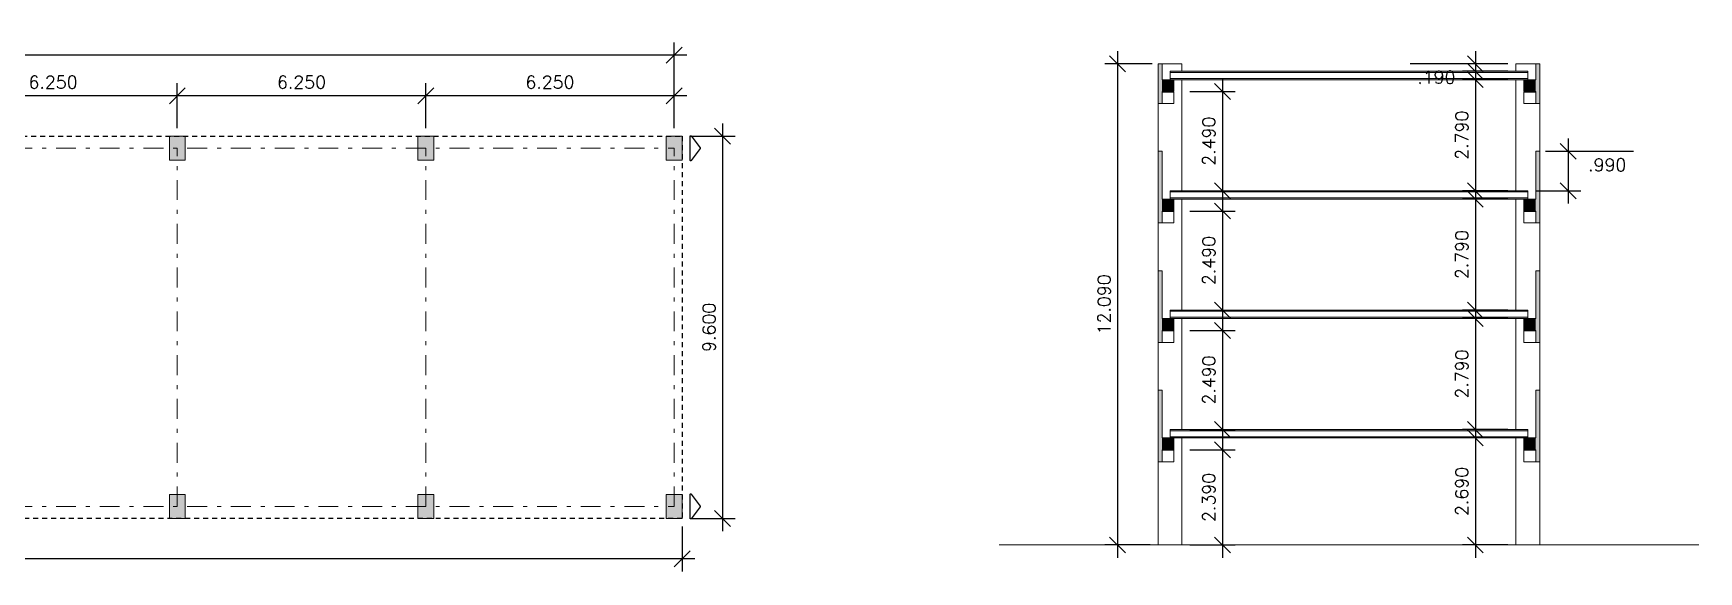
# Model space of a CAD drawing. Header units: inches. Extents: x 14 to 291, y -37 to 288.
# Drawn here: x 56.35 to 98.24, y -36.54 to -23.01 of the extents above; entities that cross this region are included whole.
import ezdxf

# ---------------------------------------------------------------- set-up
doc = ezdxf.new("R2010")
doc.units = ezdxf.units.IN
doc.header["$LTSCALE"] = 0.5
doc.header["$MEASUREMENT"] = 0
doc.header["$PDMODE"] = 98
for name, pattern in [('DASHDOTX2', [2, 1, -0.5, 0, -0.5]), ('HIDDEN', [0.375, 0.25, -0.125]), ('XKITLINE00', [0])]:
    doc.linetypes.add(name, pattern=pattern)
for name, color, linetype in [('DIM-COTAS', 9, 'Continuous'), ('EIXO', 12, 'DASHDOTX2'), ('LAJE', 2, 'Continuous'), ('LINHA DE PISO', 6, 'Continuous'), ('PILAR', 3, 'Continuous'), ('SIMBOLOGIA', 1, 'Continuous'), ('SÓLIDO', 253, 'Continuous'), ('TRACEJADO', 3, 'HIDDEN'), ('VIGA', 2, 'Continuous')]:
    doc.layers.add(name, color=color, linetype=linetype)
doc.styles.add('RS', font='romans.shx')
doc.dimstyles.new('LE-200', dxfattribs={"dimscale": 2, "dimtxt": 0.16, "dimasz": 0.2, "dimexe": 0.16, "dimexo": 0.1, "dimgap": 0.09, "dimtad": 1, "dimdec": 3, "dimzin": 4, "dimdsep": 46, "dimtxsty": 'RS', "dimblk1": 'OBLIQUE', "dimblk2": 'OBLIQUE', "dimsah": 1, "dimcen": 0.1, "dimdle": 0.16, "dimclrt": 3, "dimadec": 0, "dimazin": 0, "dimtfac": 1, "dimtdec": 3, "dimtix": 1, "dimtmove": 2, "dimatfit": 3, "dimldrblk": 'OBLIQUE', "dimfxl": 1, "dimtolj": 1, "dimtzin": 0, "dimarcsym": 0})

# ---------------------------------------------------------------- blocks, each defined once
blk = doc.blocks.new('_OBLIQUE')
at = {"color": 0, "linetype": 'ByBlock'}
blk.add_line((-0.5, -0.5), (0.5, 0.5), dxfattribs=at)
blk = doc.blocks.new('*D58')
at = {"layer": 'Defpoints', "color": 0}
for p in [(93.641, -33.178), (92.623, -35.868), (93.641, -35.868)]:
    blk.add_point(p, dxfattribs=at)
at = {"layer": 'DIM-COTAS', "color": 0, "lineweight": -2}
for p, q in [((92.623, -32.858), (92.623, -36.188)), ((93.441, -33.178), (92.303, -33.178)), ((93.441, -35.868), (92.303, -35.868))]:
    blk.add_line(p, q, dxfattribs=at)
at = {"layer": 'DIM-COTAS', "color": 0, "lineweight": -2, "xscale": 0.4, "yscale": 0.4, "zscale": 0.4}
for p, rotation in [((92.623, -33.178), 90), ((92.623, -35.868), 270)]:
    blk.add_blockref('_OBLIQUE', p, dxfattribs=dict(at, rotation=rotation))
at = {"layer": 'DIM-COTAS', "color": 3, "insert": (92.283, -34.523), "char_height": 0.32, "attachment_point": 5, "rotation": 90, "style": 'RS'}
blk.add_mtext('\\A1;2.690', dxfattribs=at)
blk = doc.blocks.new('*D59')
at = {"layer": 'Defpoints', "color": 0}
for p in [(93.641, -30.178), (92.623, -32.968), (93.641, -32.968)]:
    blk.add_point(p, dxfattribs=at)
at = {"layer": 'DIM-COTAS', "color": 0, "lineweight": -2}
for p, q in [((92.623, -29.858), (92.623, -33.288)), ((93.441, -30.178), (92.303, -30.178)), ((93.441, -32.968), (92.303, -32.968))]:
    blk.add_line(p, q, dxfattribs=at)
at = {"layer": 'DIM-COTAS', "color": 0, "lineweight": -2, "xscale": 0.4, "yscale": 0.4, "zscale": 0.4}
for p, rotation in [((92.623, -30.178), 90), ((92.623, -32.968), 270)]:
    blk.add_blockref('_OBLIQUE', p, dxfattribs=dict(at, rotation=rotation))
at = {"layer": 'DIM-COTAS', "color": 3, "insert": (92.283, -31.573), "char_height": 0.32, "attachment_point": 5, "rotation": 90, "style": 'RS'}
blk.add_mtext('\\A1;2.790', dxfattribs=at)
blk = doc.blocks.new('*D60')
at = {"layer": 'Defpoints', "color": 0}
for p in [(93.641, -27.178), (92.623, -29.968), (93.641, -29.968)]:
    blk.add_point(p, dxfattribs=at)
at = {"layer": 'DIM-COTAS', "color": 0, "lineweight": -2}
for p, q in [((93.441, -27.178), (92.303, -27.178)), ((92.623, -26.858), (92.623, -30.288)), ((93.441, -29.968), (92.303, -29.968))]:
    blk.add_line(p, q, dxfattribs=at)
at = {"layer": 'DIM-COTAS', "color": 0, "lineweight": -2, "xscale": 0.4, "yscale": 0.4, "zscale": 0.4}
for p, rotation in [((92.623, -27.178), 90), ((92.623, -29.968), 270)]:
    blk.add_blockref('_OBLIQUE', p, dxfattribs=dict(at, rotation=rotation))
at = {"layer": 'DIM-COTAS', "color": 3, "insert": (92.283, -28.573), "char_height": 0.32, "attachment_point": 5, "rotation": 90, "style": 'RS'}
blk.add_mtext('\\A1;2.790', dxfattribs=at)
blk = doc.blocks.new('*D51')
at = {"layer": 'Defpoints', "color": 0}
for p in [(93.641, -24.178), (92.623, -26.968), (93.641, -26.968)]:
    blk.add_point(p, dxfattribs=at)
at = {"layer": 'DIM-COTAS', "color": 0, "lineweight": -2}
for p, q in [((92.623, -23.858), (92.623, -27.288)), ((93.441, -24.178), (92.303, -24.178)), ((93.441, -26.968), (92.303, -26.968))]:
    blk.add_line(p, q, dxfattribs=at)
at = {"layer": 'DIM-COTAS', "color": 0, "lineweight": -2, "xscale": 0.4, "yscale": 0.4, "zscale": 0.4}
for p, rotation in [((92.623, -24.178), 90), ((92.623, -26.968), 270)]:
    blk.add_blockref('_OBLIQUE', p, dxfattribs=dict(at, rotation=rotation))
at = {"layer": 'DIM-COTAS', "color": 3, "insert": (92.283, -25.573), "char_height": 0.32, "attachment_point": 5, "rotation": 90, "style": 'RS'}
blk.add_mtext('\\A1;2.790', dxfattribs=at)
blk = doc.blocks.new('*D52')
at = {"layer": 'Defpoints', "color": 0}
for p in [(93.641, -23.778), (92.623, -23.968), (93.641, -23.968)]:
    blk.add_point(p, dxfattribs=at)
at = {"layer": 'DIM-COTAS', "color": 0, "lineweight": -2}
for p, q in [((92.623, -23.458), (92.623, -24.288)), ((93.441, -23.778), (90.981, -23.778)), ((93.441, -23.968), (92.303, -23.968))]:
    blk.add_line(p, q, dxfattribs=at)
at = {"layer": 'DIM-COTAS', "color": 0, "lineweight": -2, "xscale": 0.4, "yscale": 0.4, "zscale": 0.4}
for p, rotation in [((92.623, -23.778), 270), ((92.623, -23.968), 90)]:
    blk.add_blockref('_OBLIQUE', p, dxfattribs=dict(at, rotation=rotation))
at = {"layer": 'DIM-COTAS', "color": 3, "insert": (91.642, -24.118), "char_height": 0.32, "attachment_point": 5, "style": 'RS'}
blk.add_mtext('\\A1;.190', dxfattribs=at)
blk = doc.blocks.new('*D53')
at = {"layer": 'Defpoints', "color": 0}
for p in [(85.241, -33.478), (85.241, -35.868), (86.259, -35.868)]:
    blk.add_point(p, dxfattribs=at)
at = {"layer": 'DIM-COTAS', "color": 0, "lineweight": -2}
for p, q in [((85.441, -33.478), (86.579, -33.478)), ((86.259, -33.158), (86.259, -36.188)), ((85.441, -35.868), (86.579, -35.868))]:
    blk.add_line(p, q, dxfattribs=at)
at = {"layer": 'DIM-COTAS', "color": 0, "lineweight": -2, "xscale": 0.4, "yscale": 0.4, "zscale": 0.4}
for p, rotation in [((86.259, -33.478), 90), ((86.259, -35.868), 270)]:
    blk.add_blockref('_OBLIQUE', p, dxfattribs=dict(at, rotation=rotation))
at = {"layer": 'DIM-COTAS', "color": 3, "insert": (85.919, -34.673), "char_height": 0.32, "attachment_point": 5, "rotation": 90, "style": 'RS'}
blk.add_mtext('\\A1;2.390', dxfattribs=at)
blk = doc.blocks.new('*D54')
at = {"layer": 'Defpoints', "color": 0}
for p in [(85.241, -30.478), (85.241, -32.968), (86.259, -32.968)]:
    blk.add_point(p, dxfattribs=at)
at = {"layer": 'DIM-COTAS', "color": 0, "lineweight": -2}
for p, q in [((86.259, -30.158), (86.259, -33.288)), ((85.441, -30.478), (86.579, -30.478)), ((85.441, -32.968), (86.579, -32.968))]:
    blk.add_line(p, q, dxfattribs=at)
at = {"layer": 'DIM-COTAS', "color": 0, "lineweight": -2, "xscale": 0.4, "yscale": 0.4, "zscale": 0.4}
for p, rotation in [((86.259, -30.478), 90), ((86.259, -32.968), 270)]:
    blk.add_blockref('_OBLIQUE', p, dxfattribs=dict(at, rotation=rotation))
at = {"layer": 'DIM-COTAS', "color": 3, "insert": (85.919, -31.723), "char_height": 0.32, "attachment_point": 5, "rotation": 90, "style": 'RS'}
blk.add_mtext('\\A1;2.490', dxfattribs=at)
blk = doc.blocks.new('*D55')
at = {"layer": 'Defpoints', "color": 0}
for p in [(85.241, -27.478), (85.241, -29.968), (86.259, -29.968)]:
    blk.add_point(p, dxfattribs=at)
at = {"layer": 'DIM-COTAS', "color": 0, "lineweight": -2}
for p, q in [((86.259, -27.158), (86.259, -30.288)), ((85.441, -27.478), (86.579, -27.478)), ((85.441, -29.968), (86.579, -29.968))]:
    blk.add_line(p, q, dxfattribs=at)
at = {"layer": 'DIM-COTAS', "color": 0, "lineweight": -2, "xscale": 0.4, "yscale": 0.4, "zscale": 0.4}
for p, rotation in [((86.259, -27.478), 90), ((86.259, -29.968), 270)]:
    blk.add_blockref('_OBLIQUE', p, dxfattribs=dict(at, rotation=rotation))
at = {"layer": 'DIM-COTAS', "color": 3, "insert": (85.919, -28.723), "char_height": 0.32, "attachment_point": 5, "rotation": 90, "style": 'RS'}
blk.add_mtext('\\A1;2.490', dxfattribs=at)
blk = doc.blocks.new('*D56')
at = {"layer": 'Defpoints', "color": 0}
for p in [(85.241, -24.478), (85.241, -26.968), (86.259, -26.968)]:
    blk.add_point(p, dxfattribs=at)
at = {"layer": 'DIM-COTAS', "color": 0, "lineweight": -2}
for p, q in [((86.259, -24.158), (86.259, -27.288)), ((85.441, -24.478), (86.579, -24.478)), ((85.441, -26.968), (86.579, -26.968))]:
    blk.add_line(p, q, dxfattribs=at)
at = {"layer": 'DIM-COTAS', "color": 0, "lineweight": -2, "xscale": 0.4, "yscale": 0.4, "zscale": 0.4}
for p, rotation in [((86.259, -24.478), 90), ((86.259, -26.968), 270)]:
    blk.add_blockref('_OBLIQUE', p, dxfattribs=dict(at, rotation=rotation))
at = {"layer": 'DIM-COTAS', "color": 3, "insert": (85.919, -25.723), "char_height": 0.32, "attachment_point": 5, "rotation": 90, "style": 'RS'}
blk.add_mtext('\\A1;2.490', dxfattribs=at)
blk = doc.blocks.new('*D57')
at = {"layer": 'Defpoints', "color": 0}
for p in [(84.691, -23.778), (83.623, -35.868), (84.641, -35.868)]:
    blk.add_point(p, dxfattribs=at)
at = {"layer": 'DIM-COTAS', "color": 0, "lineweight": -2}
for p, q in [((83.623, -23.458), (83.623, -36.188)), ((84.491, -23.778), (83.303, -23.778)), ((84.441, -35.868), (83.303, -35.868))]:
    blk.add_line(p, q, dxfattribs=at)
at = {"layer": 'DIM-COTAS', "color": 0, "lineweight": -2, "xscale": 0.4, "yscale": 0.4, "zscale": 0.4}
for p, rotation in [((83.623, -23.778), 90), ((83.623, -35.868), 270)]:
    blk.add_blockref('_OBLIQUE', p, dxfattribs=dict(at, rotation=rotation))
at = {"layer": 'DIM-COTAS', "color": 3, "insert": (83.283, -29.823), "char_height": 0.32, "attachment_point": 5, "rotation": 90, "style": 'RS'}
blk.add_mtext('\\A1;12.090', dxfattribs=at)
blk = doc.blocks.new('*D195')
at = {"layer": 'Defpoints', "color": 0}
for p in [(53.718, -24.582), (53.718, -25.6), (59.968, -25.6)]:
    blk.add_point(p, dxfattribs=at)
at = {"layer": 'DIM-COTAS', "color": 0, "lineweight": -2}
for p, q in [((53.718, -25.4), (53.718, -24.262)), ((59.968, -25.4), (59.968, -24.262)), ((60.288, -24.582), (53.398, -24.582))]:
    blk.add_line(p, q, dxfattribs=at)
at = {"layer": 'DIM-COTAS', "color": 0, "lineweight": -2, "xscale": 0.4, "yscale": 0.4, "zscale": 0.4, "rotation": 180}
blk.add_blockref('_OBLIQUE', (53.718, -24.582), dxfattribs=at)
at = {"layer": 'DIM-COTAS', "color": 0, "lineweight": -2, "xscale": 0.4, "yscale": 0.4, "zscale": 0.4}
blk.add_blockref('_OBLIQUE', (59.968, -24.582), dxfattribs=at)
at = {"layer": 'DIM-COTAS', "color": 3, "insert": (56.843, -24.242), "char_height": 0.32, "attachment_point": 5, "style": 'RS'}
blk.add_mtext('\\A1;6.250', dxfattribs=at)
blk = doc.blocks.new('*D196')
at = {"layer": 'Defpoints', "color": 0}
for p in [(59.968, -24.582), (59.968, -25.6), (66.218, -25.6)]:
    blk.add_point(p, dxfattribs=at)
at = {"layer": 'DIM-COTAS', "color": 0, "lineweight": -2}
for p, q in [((59.968, -25.4), (59.968, -24.262)), ((66.218, -25.4), (66.218, -24.262)), ((66.538, -24.582), (59.648, -24.582))]:
    blk.add_line(p, q, dxfattribs=at)
at = {"layer": 'DIM-COTAS', "color": 0, "lineweight": -2, "xscale": 0.4, "yscale": 0.4, "zscale": 0.4, "rotation": 180}
blk.add_blockref('_OBLIQUE', (59.968, -24.582), dxfattribs=at)
at = {"layer": 'DIM-COTAS', "color": 0, "lineweight": -2, "xscale": 0.4, "yscale": 0.4, "zscale": 0.4}
blk.add_blockref('_OBLIQUE', (66.218, -24.582), dxfattribs=at)
at = {"layer": 'DIM-COTAS', "color": 3, "insert": (63.093, -24.242), "char_height": 0.32, "attachment_point": 5, "style": 'RS'}
blk.add_mtext('\\A1;6.250', dxfattribs=at)
blk = doc.blocks.new('*D197')
at = {"layer": 'Defpoints', "color": 0}
for p in [(66.218, -24.582), (66.218, -25.6), (72.468, -25.6)]:
    blk.add_point(p, dxfattribs=at)
at = {"layer": 'DIM-COTAS', "color": 0, "lineweight": -2}
for p, q in [((66.218, -25.4), (66.218, -24.262)), ((72.468, -25.4), (72.468, -24.262)), ((72.788, -24.582), (65.898, -24.582))]:
    blk.add_line(p, q, dxfattribs=at)
at = {"layer": 'DIM-COTAS', "color": 0, "lineweight": -2, "xscale": 0.4, "yscale": 0.4, "zscale": 0.4, "rotation": 180}
blk.add_blockref('_OBLIQUE', (66.218, -24.582), dxfattribs=at)
at = {"layer": 'DIM-COTAS', "color": 0, "lineweight": -2, "xscale": 0.4, "yscale": 0.4, "zscale": 0.4}
blk.add_blockref('_OBLIQUE', (72.468, -24.582), dxfattribs=at)
at = {"layer": 'DIM-COTAS', "color": 3, "insert": (69.343, -24.242), "char_height": 0.32, "attachment_point": 5, "style": 'RS'}
blk.add_mtext('\\A1;6.250', dxfattribs=at)
blk = doc.blocks.new('*D198')
at = {"layer": 'Defpoints', "color": 0}
for p in [(16.218, -23.564), (16.218, -25.6), (72.468, -25.6)]:
    blk.add_point(p, dxfattribs=at)
at = {"layer": 'DIM-COTAS', "color": 0, "lineweight": -2}
for p, q in [((16.218, -25.4), (16.218, -23.244)), ((72.468, -25.4), (72.468, -23.244)), ((72.788, -23.564), (15.898, -23.564))]:
    blk.add_line(p, q, dxfattribs=at)
at = {"layer": 'DIM-COTAS', "color": 0, "lineweight": -2, "xscale": 0.4, "yscale": 0.4, "zscale": 0.4, "rotation": 180}
blk.add_blockref('_OBLIQUE', (16.218, -23.564), dxfattribs=at)
at = {"layer": 'DIM-COTAS', "color": 0, "lineweight": -2, "xscale": 0.4, "yscale": 0.4, "zscale": 0.4}
blk.add_blockref('_OBLIQUE', (72.468, -23.564), dxfattribs=at)
at = {"layer": 'DIM-COTAS', "color": 3, "insert": (44.343, -23.224), "char_height": 0.32, "attachment_point": 5, "style": 'RS'}
blk.add_mtext('\\A1;56.250', dxfattribs=at)
blk = doc.blocks.new('*D200')
at = {"layer": 'Defpoints', "color": 0}
for p in [(72.668, -25.6), (72.668, -35.2), (73.686, -35.2)]:
    blk.add_point(p, dxfattribs=at)
at = {"layer": 'DIM-COTAS', "color": 0, "lineweight": -2}
for p, q in [((73.686, -25.28), (73.686, -35.52)), ((72.868, -25.6), (74.006, -25.6)), ((72.868, -35.2), (74.006, -35.2))]:
    blk.add_line(p, q, dxfattribs=at)
at = {"layer": 'DIM-COTAS', "color": 0, "lineweight": -2, "xscale": 0.4, "yscale": 0.4, "zscale": 0.4}
for p, rotation in [((73.686, -25.6), 90), ((73.686, -35.2), 270)]:
    blk.add_blockref('_OBLIQUE', p, dxfattribs=dict(at, rotation=rotation))
at = {"layer": 'DIM-COTAS', "color": 3, "insert": (73.346, -30.4), "char_height": 0.32, "attachment_point": 5, "rotation": 90, "style": 'RS'}
blk.add_mtext('\\A1;9.600', dxfattribs=at)
blk = doc.blocks.new('*D201')
at = {"layer": 'Defpoints', "color": 0}
for p in [(16.018, -35.2), (72.668, -35.2), (16.018, -36.218)]:
    blk.add_point(p, dxfattribs=at)
at = {"layer": 'DIM-COTAS', "color": 0, "lineweight": -2}
for p, q in [((16.018, -35.4), (16.018, -36.538)), ((72.668, -35.4), (72.668, -36.538)), ((72.988, -36.218), (15.698, -36.218))]:
    blk.add_line(p, q, dxfattribs=at)
at = {"layer": 'DIM-COTAS', "color": 0, "lineweight": -2, "xscale": 0.4, "yscale": 0.4, "zscale": 0.4, "rotation": 180}
blk.add_blockref('_OBLIQUE', (16.018, -36.218), dxfattribs=at)
at = {"layer": 'DIM-COTAS', "color": 0, "lineweight": -2, "xscale": 0.4, "yscale": 0.4, "zscale": 0.4}
blk.add_blockref('_OBLIQUE', (72.668, -36.218), dxfattribs=at)
at = {"layer": 'DIM-COTAS', "color": 3, "insert": (44.343, -35.878), "char_height": 0.32, "attachment_point": 5, "style": 'RS'}
blk.add_mtext('\\A1;56.650', dxfattribs=at)
blk = doc.blocks.new('ap')
at = {"layer": 'SIMBOLOGIA', "color": 3}
blk.add_lwpolyline([(0.228, 0.307), (0.45, 0.006, -0.263569), (0.45, -0.009), (0.228, -0.307, -0.770582), (0.2, -0.3), (0.2, 0.3, -0.770582)], format="xyb", close=True, dxfattribs=at)
blk = doc.blocks.new('*D229')
at = {"layer": 'Defpoints', "color": 0}
for p in [(94.191, -25.978), (93.941, -26.968), (94.959, -26.968)]:
    blk.add_point(p, dxfattribs=at)
at = {"layer": 'DIM-COTAS', "color": 0, "lineweight": -2}
for p, q in [((94.959, -25.658), (94.959, -27.288)), ((94.391, -25.978), (96.601, -25.978)), ((94.141, -26.968), (95.279, -26.968))]:
    blk.add_line(p, q, dxfattribs=at)
at = {"layer": 'DIM-COTAS', "color": 0, "lineweight": -2, "xscale": 0.4, "yscale": 0.4, "zscale": 0.4}
for p, rotation in [((94.959, -25.978), 90), ((94.959, -26.968), 270)]:
    blk.add_blockref('_OBLIQUE', p, dxfattribs=dict(at, rotation=rotation))
at = {"layer": 'DIM-COTAS', "color": 3, "insert": (95.94, -26.318), "char_height": 0.32, "attachment_point": 5, "style": 'RS'}
blk.add_mtext('\\A1;.990', dxfattribs=at)

msp = doc.modelspace()

# ---------------------------------------------------------------- hatches: boundary and pattern name
at = {"layer": 'PILAR'}
for points in [[(59.7679, -25.6), (60.1679, -25.6), (60.1679, -26.2), (59.7679, -26.2)], [(66.0179, -25.6), (66.4179, -25.6), (66.4179, -26.2), (66.0179, -26.2)], [(72.2679, -25.6), (72.6679, -25.6), (72.6679, -26.2), (72.2679, -26.2)], [(59.7679, -34.6), (60.1679, -34.6), (60.1679, -35.2), (59.7679, -35.2)], [(66.0179, -34.6), (66.4179, -34.6), (66.4179, -35.2), (66.0179, -35.2)], [(72.2679, -34.6), (72.6679, -34.6), (72.6679, -35.2), (72.2679, -35.2)]]:
    msp.add_hatch(color=1, dxfattribs=at).paths.add_polyline_path(points, flags=17)
at = {"layer": 'SÓLIDO'}
for points in [[(84.6412, -24.778), (84.6412, -23.778), (84.7412, -23.778), (84.7412, -24.778)], [(94.1412, -24.778), (94.1412, -23.778), (94.2412, -23.778), (94.2412, -24.778)], [(84.7412, -24.478), (84.7412, -24.178), (85.0412, -24.178), (85.0412, -24.478)], [(84.9412, -23.9969), (84.9412, -23.968), (93.9412, -23.968), (93.9412, -23.9969)], [(84.9412, -24.178), (84.9412, -24.1481), (93.9412, -24.1481), (93.9412, -24.178)], [(93.8412, -24.478), (93.8412, -24.178), (94.1412, -24.178), (94.1412, -24.478)], [(84.6412, -27.778), (84.6412, -25.978), (84.7412, -25.978), (84.7412, -27.778)], [(94.1412, -27.778), (94.1412, -25.978), (94.2412, -25.978), (94.2412, -27.778)], [(84.7412, -27.478), (84.7412, -27.178), (85.0412, -27.178), (85.0412, -27.478)], [(84.9412, -26.9971), (84.9412, -26.968), (93.9412, -26.968), (93.9412, -26.9971)], [(84.9412, -27.178), (84.9412, -27.1479), (93.9412, -27.1479), (93.9412, -27.178)], [(93.8412, -27.478), (93.8412, -27.178), (94.1412, -27.178), (94.1412, -27.478)], [(84.6412, -30.778), (84.6412, -28.978), (84.7412, -28.978), (84.7412, -30.778)], [(94.1412, -30.778), (94.1412, -28.978), (94.2412, -28.978), (94.2412, -30.778)], [(84.9412, -29.9971), (84.9412, -29.968), (93.9412, -29.968), (93.9412, -29.9971)], [(84.9412, -30.178), (84.9412, -30.1479), (93.9412, -30.1479), (93.9412, -30.178)], [(84.7412, -30.478), (84.7412, -30.178), (85.0412, -30.178), (85.0412, -30.478)], [(93.8412, -30.478), (93.8412, -30.178), (94.1412, -30.178), (94.1412, -30.478)], [(84.6412, -33.778), (84.6412, -31.978), (84.7412, -31.978), (84.7412, -33.778)], [(94.1412, -33.778), (94.1412, -31.978), (94.2412, -31.978), (94.2412, -33.778)], [(84.9412, -32.9971), (84.9412, -32.968), (93.9412, -32.968), (93.9412, -32.9971)], [(84.7412, -33.478), (84.7412, -33.178), (85.0412, -33.178), (85.0412, -33.478)], [(84.9412, -33.178), (84.9412, -33.1479), (93.9412, -33.1479), (93.9412, -33.178)], [(93.8412, -33.478), (93.8412, -33.178), (94.1412, -33.178), (94.1412, -33.478)]]:
    msp.add_hatch(color=256, dxfattribs=at).paths.add_polyline_path(points, flags=17)

# ---------------------------------------------------------------- linework, layer by layer
at = {"layer": 'EIXO', "lineweight": 0}
for p, q in [((16.2179, -25.9), (72.4679, -25.9)), ((59.9679, -34.9), (59.9679, -25.9)), ((66.2179, -34.9), (66.2179, -25.9)), ((72.4679, -34.9), (72.4679, -25.9)), ((16.2179, -34.9), (72.4679, -34.9))]:
    msp.add_line(p, q, dxfattribs=at)
at = {"layer": 'LAJE', "color": 2, "linetype": 'XKITLINE00', "lineweight": 0}
for p, q in [((84.9412, -23.968), (84.9412, -24.178)), ((84.9412, -23.968), (93.9412, -23.968)), ((84.9412, -23.9969), (93.9412, -23.9969)), ((84.9412, -24.1481), (93.9412, -24.1481)), ((84.9412, -24.178), (93.9412, -24.178)), ((93.9412, -23.968), (93.9412, -24.178)), ((84.9412, -26.968), (84.9412, -27.178)), ((84.9412, -26.968), (93.9412, -26.968)), ((84.9412, -26.9971), (93.9412, -26.9971)), ((84.9412, -27.1479), (93.9412, -27.1479)), ((84.9412, -27.178), (93.9412, -27.178)), ((93.9412, -26.968), (93.9412, -27.178)), ((84.9412, -29.968), (84.9412, -30.178)), ((84.9412, -29.968), (93.9412, -29.968)), ((84.9412, -29.9971), (93.9412, -29.9971)), ((84.9412, -30.1479), (93.9412, -30.1479)), ((93.9412, -29.968), (93.9412, -30.178)), ((84.9412, -30.178), (93.9412, -30.178)), ((84.9412, -32.968), (84.9412, -33.178)), ((84.9412, -32.968), (93.9412, -32.968)), ((84.9412, -32.9971), (93.9412, -32.9971)), ((93.9412, -32.968), (93.9412, -33.178)), ((84.9412, -33.1479), (93.9412, -33.1479)), ((84.9412, -33.178), (93.9412, -33.178))]:
    msp.add_line(p, q, dxfattribs=at)
at = {"layer": 'LINHA DE PISO', "lineweight": 0}
msp.add_line((80.6412, -35.868), (98.2412, -35.868), dxfattribs=at)
at = {"layer": 'PILAR', "color": 3, "linetype": 'XKITLINE00', "lineweight": 0}
for p, q in [((84.7412, -23.778), (85.2412, -23.778)), ((85.2412, -23.968), (85.2412, -23.778)), ((93.6412, -23.968), (93.6412, -23.778)), ((93.6412, -23.778), (94.1412, -23.778)), ((85.2412, -26.968), (85.2412, -24.178)), ((93.6412, -26.968), (93.6412, -24.178)), ((84.6412, -25.978), (84.6412, -24.778)), ((94.2412, -25.978), (94.2412, -24.778)), ((59.7679, -26.2), (59.7679, -25.6)), ((59.7679, -25.6), (60.1679, -25.6)), ((60.1679, -26.2), (60.1679, -25.6)), ((66.0179, -26.2), (66.0179, -25.6)), ((66.0179, -25.6), (66.4179, -25.6)), ((66.4179, -26.2), (66.4179, -25.6)), ((72.2679, -26.2), (72.2679, -25.6)), ((72.2679, -25.6), (72.6679, -25.6)), ((72.6679, -26.2), (72.6679, -25.6)), ((59.7679, -26.2), (60.1679, -26.2)), ((66.0179, -26.2), (66.4179, -26.2)), ((72.2679, -26.2), (72.6679, -26.2)), ((85.2412, -29.968), (85.2412, -27.178)), ((93.6412, -29.968), (93.6412, -27.178)), ((84.6412, -28.978), (84.6412, -27.778)), ((94.2412, -28.978), (94.2412, -27.778)), ((85.2412, -32.968), (85.2412, -30.178)), ((93.6412, -32.968), (93.6412, -30.178)), ((84.6412, -31.978), (84.6412, -30.778)), ((94.2412, -31.978), (94.2412, -30.778)), ((85.2412, -35.868), (85.2412, -33.178)), ((93.6412, -35.868), (93.6412, -33.178)), ((84.6412, -35.868), (84.6412, -33.778)), ((94.2412, -35.868), (94.2412, -33.778)), ((59.7679, -35.2), (59.7679, -34.6)), ((59.7679, -34.6), (60.1679, -34.6)), ((60.1679, -35.2), (60.1679, -34.6)), ((66.0179, -35.2), (66.0179, -34.6)), ((66.0179, -34.6), (66.4179, -34.6)), ((66.4179, -35.2), (66.4179, -34.6)), ((72.2679, -35.2), (72.2679, -34.6)), ((72.2679, -34.6), (72.6679, -34.6)), ((72.6679, -35.2), (72.6679, -34.6)), ((59.7679, -35.2), (60.1679, -35.2)), ((66.0179, -35.2), (66.4179, -35.2)), ((72.2679, -35.2), (72.6679, -35.2)), ((84.6412, -35.868), (85.2412, -35.868)), ((93.6412, -35.868), (94.2412, -35.868))]:
    msp.add_line(p, q, dxfattribs=at)
at = {"layer": 'PILAR', "color": 2, "linetype": 'XKITLINE00', "lineweight": 0}
for p, q in [((84.7412, -24.488), (85.0412, -24.488)), ((85.0412, -24.778), (85.0412, -24.488)), ((93.8412, -24.778), (93.8412, -24.488)), ((93.8412, -24.488), (94.1412, -24.488)), ((84.7412, -24.778), (85.0412, -24.778)), ((93.8412, -24.778), (94.1412, -24.778)), ((84.7412, -27.488), (85.0412, -27.488)), ((85.0412, -27.778), (85.0412, -27.488)), ((93.8412, -27.778), (93.8412, -27.488)), ((93.8412, -27.488), (94.1412, -27.488)), ((84.7412, -27.778), (85.0412, -27.778)), ((93.8412, -27.778), (94.1412, -27.778)), ((84.7412, -30.488), (85.0412, -30.488)), ((85.0412, -30.778), (85.0412, -30.488)), ((93.8412, -30.778), (93.8412, -30.488)), ((93.8412, -30.488), (94.1412, -30.488)), ((84.7412, -30.778), (85.0412, -30.778)), ((93.8412, -30.778), (94.1412, -30.778)), ((84.7412, -33.488), (85.0412, -33.488)), ((85.0412, -33.778), (85.0412, -33.488)), ((93.8412, -33.778), (93.8412, -33.488)), ((93.8412, -33.488), (94.1412, -33.488)), ((84.7412, -33.778), (85.0412, -33.778)), ((93.8412, -33.778), (94.1412, -33.778))]:
    msp.add_line(p, q, dxfattribs=at)
at = {"layer": 'TRACEJADO'}
msp.add_lwpolyline([(16.0179, -25.6), (72.6679, -25.6), (72.6679, -35.2), (16.0179, -35.2)], close=True, dxfattribs=at)
at = {"layer": 'VIGA', "color": 2, "linetype": 'XKITLINE00', "lineweight": 0}
for p, q in [((84.6412, -23.778), (84.7412, -23.778)), ((84.6412, -23.778), (84.6412, -24.778)), ((84.7412, -24.178), (84.7412, -23.778)), ((94.1412, -23.778), (94.2412, -23.778)), ((94.1412, -24.178), (94.1412, -23.778)), ((94.2412, -23.778), (94.2412, -24.778)), ((84.7412, -24.178), (85.0412, -24.178)), ((85.0412, -24.478), (85.0412, -24.178)), ((93.8412, -24.178), (94.1412, -24.178)), ((93.8412, -24.478), (93.8412, -24.178)), ((84.7412, -24.478), (85.0412, -24.478)), ((84.7412, -24.778), (84.7412, -24.478)), ((94.1412, -24.478), (93.8412, -24.478)), ((94.1412, -24.778), (94.1412, -24.478)), ((84.6412, -24.778), (84.7412, -24.778)), ((94.1412, -24.778), (94.2412, -24.778)), ((84.6412, -25.978), (84.7412, -25.978)), ((84.6412, -25.978), (84.6412, -27.778)), ((84.7412, -27.178), (84.7412, -25.978)), ((94.1412, -25.978), (94.2412, -25.978)), ((94.1412, -27.178), (94.1412, -25.978)), ((94.2412, -25.978), (94.2412, -27.778)), ((84.7412, -27.178), (85.0412, -27.178)), ((85.0412, -27.478), (85.0412, -27.178)), ((93.8412, -27.178), (94.1412, -27.178)), ((93.8412, -27.478), (93.8412, -27.178)), ((84.7412, -27.778), (84.7412, -27.478)), ((84.7412, -27.478), (85.0412, -27.478)), ((94.1412, -27.478), (93.8412, -27.478)), ((94.1412, -27.778), (94.1412, -27.478)), ((84.6412, -27.778), (84.7412, -27.778)), ((94.1412, -27.778), (94.2412, -27.778)), ((84.6412, -28.978), (84.7412, -28.978)), ((84.6412, -28.978), (84.6412, -30.778)), ((84.7412, -30.178), (84.7412, -28.978)), ((94.1412, -28.978), (94.2412, -28.978)), ((94.1412, -30.178), (94.1412, -28.978)), ((94.2412, -28.978), (94.2412, -30.778)), ((84.7412, -30.178), (85.0412, -30.178)), ((84.7412, -30.778), (84.7412, -30.478)), ((84.7412, -30.478), (85.0412, -30.478)), ((85.0412, -30.478), (85.0412, -30.178)), ((93.8412, -30.178), (94.1412, -30.178)), ((93.8412, -30.478), (93.8412, -30.178)), ((94.1412, -30.478), (93.8412, -30.478)), ((94.1412, -30.778), (94.1412, -30.478)), ((84.6412, -30.778), (84.7412, -30.778)), ((94.1412, -30.778), (94.2412, -30.778)), ((84.6412, -31.978), (84.7412, -31.978)), ((84.6412, -31.978), (84.6412, -33.778)), ((84.7412, -33.178), (84.7412, -31.978)), ((94.1412, -31.978), (94.2412, -31.978)), ((94.1412, -33.178), (94.1412, -31.978)), ((94.2412, -31.978), (94.2412, -33.778)), ((84.7412, -33.178), (85.0412, -33.178)), ((84.7412, -33.778), (84.7412, -33.478)), ((84.7412, -33.478), (85.0412, -33.478)), ((85.0412, -33.478), (85.0412, -33.178)), ((93.8412, -33.178), (94.1412, -33.178)), ((93.8412, -33.478), (93.8412, -33.178)), ((94.1412, -33.478), (93.8412, -33.478)), ((94.1412, -33.778), (94.1412, -33.478)), ((84.6412, -33.778), (84.7412, -33.778)), ((94.1412, -33.778), (94.2412, -33.778))]:
    msp.add_line(p, q, dxfattribs=at)

# ---------------------------------------------------------------- block references
at = {"layer": 'SIMBOLOGIA'}
for p in [(72.6679, -25.9), (72.6679, -34.9)]:
    msp.add_blockref('ap', p, dxfattribs=at)

# ---------------------------------------------------------------- dimensions: what is measured, and where the dimension line sits
at = {"layer": 'DIM-COTAS'}
for base, p1, p2, picture, middle in [((16.2179, -23.5642), (72.4679, -25.6), (16.2179, -25.6), '*D198', (44.3429, -23.2242)), ((53.7179, -24.5821), (59.9679, -25.6), (53.7179, -25.6), '*D195', (56.8429, -24.2421)), ((59.9679, -24.5821), (66.2179, -25.6), (59.9679, -25.6), '*D196', (63.0929, -24.2421)), ((66.2179, -24.5821), (72.4679, -25.6), (66.2179, -25.6), '*D197', (69.3429, -24.2421)), ((16.0179, -36.2179), (72.6679, -35.2), (16.0179, -35.2), '*D201', (44.3429, -35.8779))]:
    dim = msp.add_linear_dim(base=base, p1=p1, p2=p2, dimstyle='LE-200', dxfattribs=at)
    dim.commit()
    dim.dimension.update_dxf_attribs({"geometry": picture, "text_midpoint": middle})
for base, p1, p2, picture, middle in [((83.6233, -35.868), (84.6912, -23.778), (84.6412, -35.868), '*D57', (83.2833, -29.823)), ((92.6233, -26.968), (93.6412, -24.178), (93.6412, -26.968), '*D51', (92.2833, -25.573)), ((86.2591, -26.968), (85.2412, -24.478), (85.2412, -26.968), '*D56', (85.9191, -25.723)), ((73.6858, -35.2), (72.6679, -25.6), (72.6679, -35.2), '*D200', (73.3458, -30.4)), ((86.2591, -29.968), (85.2412, -27.478), (85.2412, -29.968), '*D55', (85.9191, -28.723)), ((92.6233, -29.968), (93.6412, -27.178), (93.6412, -29.968), '*D60', (92.2833, -28.573)), ((86.2591, -32.968), (85.2412, -30.478), (85.2412, -32.968), '*D54', (85.9191, -31.723)), ((92.6233, -32.968), (93.6412, -30.178), (93.6412, -32.968), '*D59', (92.2833, -31.573)), ((92.6233, -35.868), (93.6412, -33.178), (93.6412, -35.868), '*D58', (92.2833, -34.523)), ((86.2591, -35.868), (85.2412, -33.478), (85.2412, -35.868), '*D53', (85.9191, -34.673))]:
    dim = msp.add_linear_dim(base=base, p1=p1, p2=p2, angle=90, dimstyle='LE-200', dxfattribs=at)
    dim.commit()
    dim.dimension.update_dxf_attribs({"geometry": picture, "text_midpoint": middle})
for base, p1, p2, picture, middle in [((92.6233, -23.968), (93.6412, -23.778), (93.6412, -23.968), '*D52', (91.6424, -24.118)), ((94.9591, -26.968), (94.1912, -25.978), (93.9412, -26.968), '*D229', (95.94, -26.318))]:
    dim = msp.add_linear_dim(base=base, p1=p1, p2=p2, angle=90, dimstyle='LE-200', override={"dimjust": 3}, dxfattribs=at)
    dim.commit()
    dim.dimension.update_dxf_attribs({"geometry": picture, "text_midpoint": middle})

doc.saveas('drawing.dxf')
